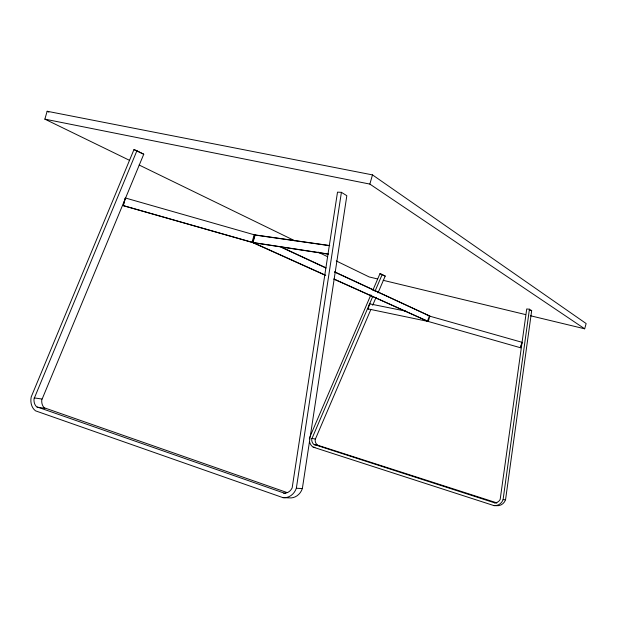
<?xml version="1.0" encoding="UTF-8"?>
<svg xmlns="http://www.w3.org/2000/svg" width="617" height="617" viewBox="0 0 617 617"><rect width="100%" height="100%" fill="white"/><g stroke="black" fill="none" stroke-linecap="round" stroke-linejoin="round"><path stroke-width="0.93" d="M372.722 296.569L311.724 439.096A6.309 5.653 -81.5 0 0 313.791 444.394L494.379 502.77L496.886 502.886L317.709 445.219L314.269 444.757M370.771 309.703L315.171 439.597A6.27 5.622 -81.6 0 0 317.231 444.865L317.709 445.219M309.51 441.417A8.939 8.006 -81.5 0 0 313.205 447.155L493.955 505.601A9.216 8.815 82.1 0 0 503.086 499.623L529.425 309.21L526.725 308.97L500.179 499.4A6.363 6.085 82.1 0 1 495.004 502.793L494.379 502.77M493.955 505.601L496.469 505.693A9.155 8.761 81.7 0 0 505.547 499.755L531.677 310.606L529.425 309.21M282.941 497.641A14.384 12.679 -85.2 0 0 296.345 488.24L341.402 192.327L337.507 192.149L292.157 487.908A9.934 8.754 -85.2 0 1 284.56 493.245L36.496 406.719A9.479 7.481 -78.7 0 1 34.028 398.86L136.897 150.764L133.974 149.592L31.212 396.916A13.42 10.589 -78.7 0 0 35.57 410.853L282.941 497.641L289.065 497.873A14.237 12.579 -85.4 0 0 302.353 488.571L346.831 195.705L341.402 192.327M136.897 150.764L143.753 154.227L41.763 399.978A9.386 7.435 -78.8 0 0 44.223 407.768L287.052 492.543M530.312 315.719L584.669 328.799L586.15 323.555L372.483 174.889L47.147 111.261L44.864 119.143L129.601 160.374M521.743 343.245L520.463 347.772L522.105 342.327L427.288 315.472M584.669 328.799L369.861 184.09L372.483 174.889M368.58 309.071L368.148 308.924L369.598 303.834L405.886 311.153M427.866 320.377L428.638 317.655M333.65 279.038L428.291 321.511L429.825 316.081L334.638 271.85M324.874 275.089L252.037 242.28L254.212 234.699L255.168 234.923L252.993 242.512L325.737 275.298M329.501 245.682L255.291 235.085L125.336 197.98L123.153 205.561L252.654 242.458L254.821 234.869L329.748 245.551M328.082 254.135L253.117 242.666L123.315 205.685L125.336 197.98M309.927 436.875L370.894 294.81M372.791 290.399L379.987 273.632L382.178 274.534L385.216 276.069L377.99 292.89M374.989 291.278L382.178 274.534M372.668 305.284L376.092 297.309M283.658 493.214L285.409 493.291M296.345 488.24L302.353 488.571M503.086 499.623L505.547 499.755M529.887 310.451L531.677 310.606M313.205 447.155L314.932 447.387M37.105 407.235L44.833 408.284M34.182 397.896L41.91 399.022M311.809 438.456L315.264 438.957M252.654 242.458L328.313 254.019M44.864 119.143L369.861 184.09M368.148 308.924L427.851 321.388M252.037 242.28L252.993 242.512M377.558 278.953L369.12 276.925L336.265 260.937M383.18 280.311L525.63 314.593M429.825 316.081L334.653 272.051M427.604 321.28L520.563 347.764M369.598 303.834L370.03 303.973M143.753 154.227L133.974 149.592M383.034 275.167L385.216 276.069M334.507 279.246L428.291 321.511M280.496 246.692L325.907 267.793M254.212 234.699L255.962 235.509M281.313 247.286L325.907 267.986M139.118 165.009L294.756 240.738M318.102 252.098L327.612 256.734M47.147 111.261L48.874 112.117M379.987 273.632L382.27 274.781M309.387 438.98A8.939 8.006 -81.5 0 1 309.549 437.762"/></g></svg>
